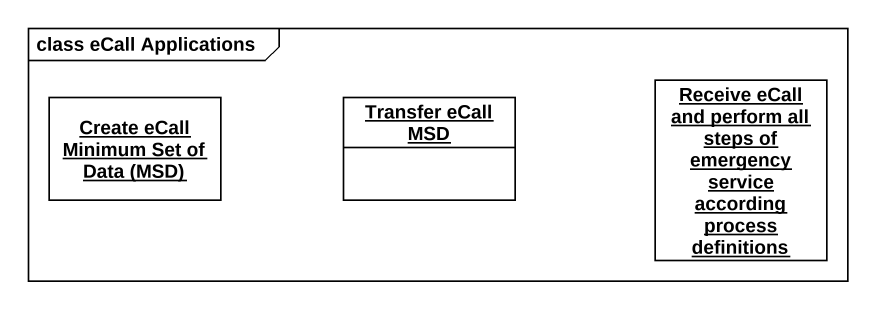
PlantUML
@startuml
mainframe class eCall Applications
hide circle
hide empty members
object "Create eCall Minimum Set of Data (MSD)" as Create_eCall_Minimum_Set_of
object "Transfer eCall MSD" as Transfer_eCall_MSD
object "Receive eCall and perform all steps of emergency service according process definitions" as Receive_eCall_and_perform
@enduml
